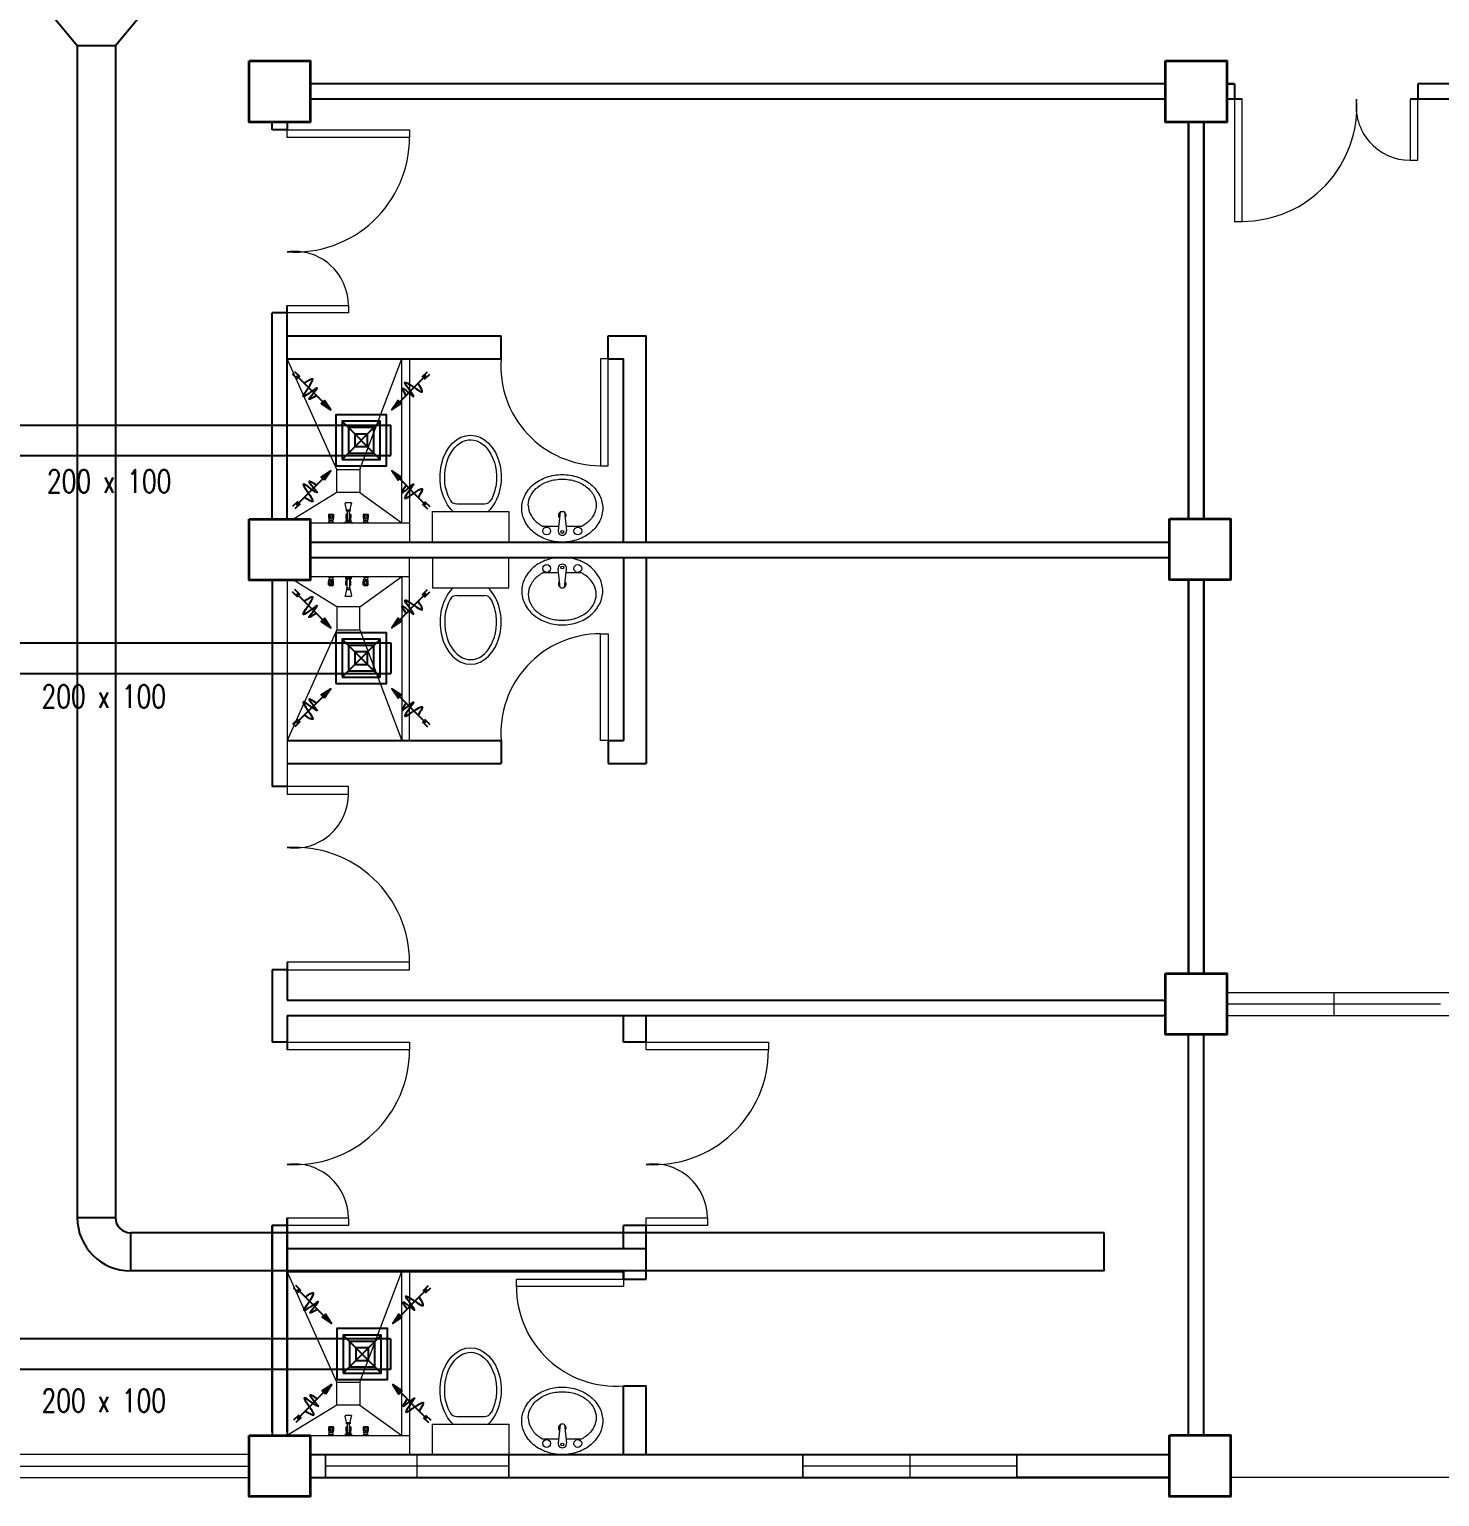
# Model space of a CAD drawing. Header units: millimetres. Extents: x 3 to 434, y 1 to 233.
# Drawn here: x 21.88 to 31.11, y 107.24 to 116.84 of the extents above; entities that cross this region are included whole.
import ezdxf

# ---------------------------------------------------------------- set-up
doc = ezdxf.new("R2010")
doc.units = ezdxf.units.MM
doc.header["$MEASUREMENT"] = 0
for name, color, linetype in [('ahu line', 150, 'Continuous'), ('AIR', 7, 'Continuous'), ('AIR-00', 8, 'Continuous'), ('AIR-03', 30, 'Continuous'), ('ducting label', 7, 'Continuous'), ('exhaust', 1, 'Continuous')]:
    doc.layers.add(name, color=color, linetype=linetype)
doc.styles.add('Arch-Dim', font='simplex.shx', dxfattribs={"width": 0.75})

# ---------------------------------------------------------------- blocks, each defined once
blk = doc.blocks.new('GRILL-C-IN')
at = {"layer": 'AIR-00', "ltscale": 3}
for p, q in [((-0.623, 0.601), (-0.674, 0.651)), ((-0.601, 0.623), (-0.651, 0.674)), ((-0.637, 0.637), (-0.3, 0.3)), ((0.637, 0.637), (0.3, 0.3)), ((0.601, 0.623), (0.651, 0.674)), ((0.623, 0.601), (0.674, 0.651)), ((-0.637, -0.637), (-0.3, -0.3)), ((0.637, -0.637), (0.3, -0.3)), ((-0.623, -0.601), (-0.674, -0.651)), ((-0.601, -0.623), (-0.651, -0.674)), ((0.601, -0.623), (0.651, -0.674)), ((0.623, -0.601), (0.674, -0.651))]:
    blk.add_line(p, q, dxfattribs=at)
at = {"layer": 'AIR-00', "color": 50}
for p, q in [((-0.188, 0.187), (0.187, -0.188)), ((0.187, 0.187), (-0.188, -0.188))]:
    blk.add_line(p, q, dxfattribs=at)
at = {"layer": 'AIR-00', "ltscale": 3}
for points in [[(-0.362, 0.393), (-0.393, 0.362), (-0.3, 0.3)], [(0.393, 0.362), (0.362, 0.393), (0.3, 0.3)], [(-0.362, -0.393), (-0.393, -0.362), (-0.3, -0.3)], [(0.393, -0.362), (0.362, -0.393), (0.3, -0.3)]]:
    blk.add_lwpolyline(points, close=True, dxfattribs=at)
at = {"layer": 'AIR-00', "color": 50}
for points in [[(-0.188, -0.188), (0.187, -0.188), (0.187, 0.187), (-0.188, 0.187)], [(-0.125, -0.125), (0.125, -0.125), (0.125, 0.125), (-0.125, 0.125)], [(-0.062, -0.062), (0.062, -0.062), (0.062, 0.062), (-0.062, 0.062)]]:
    blk.add_lwpolyline(points, close=True, dxfattribs=at)
at = {"layer": 'AIR-00', "ltscale": 3}
for points in [[(-0.441, 0.441), (-0.512, 0.404), (-0.432, 0.514), (-0.568, 0.43), (-0.477, 0.6), (-0.561, 0.561)], [(0.441, 0.441), (0.404, 0.512), (0.514, 0.432), (0.43, 0.568), (0.6, 0.477), (0.561, 0.561)], [(-0.441, -0.441), (-0.512, -0.404), (-0.432, -0.514), (-0.568, -0.43), (-0.477, -0.6), (-0.561, -0.561)], [(0.441, -0.441), (0.404, -0.512), (0.514, -0.432), (0.43, -0.568), (0.6, -0.477), (0.561, -0.561)]]:
    blk.add_spline(points, degree=3, dxfattribs=at)
for points in [[(-0.3, 0.3), (-0.362, 0.393), (-0.393, 0.362)], [(0.3, 0.3), (0.393, 0.362), (0.362, 0.393)], [(-0.3, -0.3), (-0.362, -0.393), (-0.393, -0.362)], [(0.3, -0.3), (0.393, -0.362), (0.362, -0.393)]]:
    blk.add_solid(points, dxfattribs=at)
at = {"layer": 'AIR-03', "color": 6}
blk.add_lwpolyline([(-0.25, -0.25), (0.25, -0.25), (0.25, 0.25), (-0.25, 0.25)], close=True, dxfattribs=at)

msp = doc.modelspace()

# ---------------------------------------------------------------- linework, layer by layer
at = {"color": 8, "lineweight": 25}
for p, q in [((29.3199, 116.4872), (23.7199, 116.4872)), ((29.7699, 116.4872), (29.7199, 116.4872)), ((29.7199, 116.4872), (29.7699, 116.4872)), ((29.7699, 116.4872), (29.7699, 116.3872)), ((34.0699, 116.4872), (30.9699, 116.4872)), ((30.9699, 116.4872), (30.9699, 116.3872)), ((29.3199, 116.3872), (23.7199, 116.3872)), ((29.8199, 116.3872), (29.7199, 116.3872)), ((32.4699, 116.3872), (30.9199, 116.3872)), ((23.4699, 116.1872), (23.4699, 116.2372)), ((23.5699, 116.1872), (23.4699, 116.1872)), ((23.5699, 116.2372), (23.5699, 116.1872)), ((29.4699, 113.6393), (29.4699, 116.2372)), ((29.4699, 116.2372), (29.4699, 113.6393)), ((29.5699, 113.6393), (29.5699, 116.2372)), ((29.5699, 116.2372), (29.5699, 113.6393)), ((23.5699, 113.6372), (23.5699, 115.0372)), ((23.4699, 113.6372), (23.4699, 114.9872)), ((23.5699, 114.9872), (23.4699, 114.9872)), ((23.4699, 113.6372), (23.4699, 114.9872)), ((23.7199, 113.4872), (29.3449, 113.4872)), ((23.7199, 113.3872), (29.3449, 113.3872)), ((23.4699, 113.2372), (23.4699, 111.8872)), ((29.4699, 110.6622), (29.4699, 113.2393)), ((29.4699, 113.2393), (29.4699, 110.6622)), ((29.5699, 110.6622), (29.5699, 113.2393)), ((29.5699, 113.2393), (29.5699, 110.6622)), ((23.5699, 111.8872), (23.4699, 111.8872)), ((23.4699, 110.6872), (23.4699, 110.4372)), ((23.5699, 110.6872), (23.4699, 110.6872)), ((23.5699, 110.7372), (23.5699, 110.4872)), ((23.5699, 110.4872), (29.3199, 110.4872)), ((23.4699, 110.4372), (23.4699, 110.2122)), ((23.5699, 110.3872), (23.5699, 110.1622)), ((23.5699, 110.3872), (29.3199, 110.3872)), ((23.5699, 110.2122), (23.4699, 110.2122)), ((29.4699, 107.6393), (29.4699, 110.2622)), ((29.5699, 107.6393), (29.5699, 110.2622)), ((23.5699, 109.0622), (23.5699, 107.6372)), ((23.5699, 107.6622), (23.5699, 109.0622)), ((23.4699, 109.0122), (23.4699, 107.6372)), ((23.4699, 107.6622), (23.4699, 109.0122)), ((23.5699, 109.0122), (23.4699, 109.0122)), ((23.4699, 107.6622), (23.4699, 109.0122)), ((23.7199, 107.5122), (29.3449, 107.5122)), ((23.7199, 107.3622), (29.3449, 107.3622)), ((29.3449, 107.3622), (28.3449, 107.3622))]:
    msp.add_line(p, q, dxfattribs=at)
at = {"color": 8, "lineweight": 25, "ltscale": 0.3}
for p, q in [((23.5699, 114.8372), (24.9699, 114.8372)), ((24.9699, 114.6872), (24.9699, 114.8372)), ((25.6699, 114.8372), (25.9199, 114.8372)), ((25.6699, 114.6872), (25.6699, 114.8372)), ((25.9199, 113.4872), (25.9199, 114.8372)), ((23.5699, 114.6872), (24.9699, 114.6872)), ((25.6699, 114.6872), (25.7699, 114.6872)), ((25.7699, 113.4872), (25.7699, 114.6872)), ((25.7699, 113.3872), (25.7699, 112.1872)), ((25.9199, 113.3872), (25.9199, 112.0372)), ((23.5699, 112.1872), (24.9699, 112.1872)), ((24.9699, 112.1872), (24.9699, 112.0372)), ((25.6699, 112.1872), (25.7699, 112.1872)), ((25.6699, 112.1872), (25.6699, 112.0372)), ((23.5699, 112.0372), (24.9699, 112.0372)), ((25.6699, 112.0372), (25.9199, 112.0372)), ((23.5699, 108.8622), (25.9199, 108.8622)), ((25.6699, 108.8622), (25.9199, 108.8622)), ((25.9199, 108.6622), (25.9199, 108.8622)), ((23.5699, 108.7122), (25.7699, 108.7122)), ((25.6699, 108.7122), (25.7699, 108.7122)), ((25.7699, 108.6622), (25.7699, 108.7122)), ((25.7699, 107.5122), (25.7699, 107.9622)), ((25.9199, 107.5122), (25.9199, 107.9622))]:
    msp.add_line(p, q, dxfattribs=at)
at = {"color": 8, "lineweight": 9, "ltscale": 0.3}
for p, q in [((23.8949, 113.9622), (23.5699, 114.6872)), ((24.0449, 113.9622), (24.3199, 114.6872)), ((23.8949, 113.8122), (23.6105, 113.6372)), ((24.0449, 113.8122), (24.3199, 113.6122)), ((23.8949, 113.0622), (23.6105, 113.2372)), ((24.0449, 113.0622), (24.3199, 113.2622)), ((23.8949, 112.9122), (23.5699, 112.1872)), ((24.0449, 112.9122), (24.3199, 112.1872)), ((23.8949, 107.9872), (23.5699, 108.7122)), ((24.0449, 107.9872), (24.3199, 108.7122)), ((23.8949, 107.8372), (23.5699, 107.6372)), ((24.0449, 107.8372), (24.3199, 107.6372))]:
    msp.add_line(p, q, dxfattribs=at)
at = {"color": 8, "lineweight": 9}
for p, q in [((23.4699, 113.6872), (23.4699, 113.6372)), ((23.5699, 113.7372), (23.5699, 113.6372)), ((23.8432, 113.6694), (23.8396, 113.6675)), ((23.8396, 113.6675), (23.8729, 113.6675)), ((23.8396, 113.6675), (23.8396, 113.6455)), ((23.8432, 113.6709), (23.8693, 113.6709)), ((23.8432, 113.6709), (23.8432, 113.6694)), ((23.8432, 113.6694), (23.8693, 113.6694)), ((23.8432, 113.6587), (23.8432, 113.6465)), ((23.8502, 113.6588), (23.8502, 113.6466)), ((23.8623, 113.6588), (23.8623, 113.6466)), ((23.8693, 113.6709), (23.8693, 113.6694)), ((23.8693, 113.6694), (23.8729, 113.6675)), ((23.8693, 113.6587), (23.8693, 113.6465)), ((23.8729, 113.6675), (23.8729, 113.6455)), ((23.9576, 113.6976), (23.949, 113.7395)), ((23.9892, 113.7441), (23.9505, 113.7441)), ((23.9568, 113.6694), (23.9532, 113.6675)), ((23.9532, 113.6675), (23.9623, 113.6675)), ((23.9532, 113.6675), (23.9532, 113.6455)), ((23.9568, 113.6709), (23.9623, 113.6709)), ((23.9568, 113.6709), (23.9568, 113.6694)), ((23.9568, 113.6694), (23.9623, 113.6694)), ((23.9568, 113.6587), (23.9568, 113.6466)), ((23.9576, 113.69), (23.9576, 113.6976)), ((23.9576, 113.6976), (23.9822, 113.6976)), ((23.9576, 113.6976), (23.9822, 113.6976)), ((23.9822, 113.69), (23.9576, 113.69)), ((23.9623, 113.69), (23.9623, 113.6276)), ((23.9775, 113.6276), (23.9775, 113.69)), ((23.9775, 113.6709), (23.9829, 113.6709)), ((23.9775, 113.6694), (23.9829, 113.6694)), ((23.9775, 113.6675), (23.9865, 113.6675)), ((23.9822, 113.6976), (23.9907, 113.7395)), ((23.9822, 113.6976), (23.9822, 113.69)), ((23.9829, 113.6709), (23.9829, 113.6694)), ((23.9829, 113.6694), (23.9865, 113.6675)), ((23.983, 113.6587), (23.983, 113.6466)), ((23.9865, 113.6675), (23.9865, 113.6456)), ((24.0704, 113.6694), (24.0669, 113.6675)), ((24.0669, 113.6675), (24.0669, 113.6456)), ((24.0669, 113.6675), (24.1002, 113.6675)), ((24.0704, 113.6709), (24.0704, 113.6694)), ((24.0704, 113.6709), (24.0966, 113.6709)), ((24.0704, 113.6694), (24.0966, 113.6694)), ((24.0704, 113.6587), (24.0704, 113.6466)), ((24.0775, 113.6588), (24.0775, 113.6467)), ((24.0896, 113.6588), (24.0896, 113.6467)), ((24.0966, 113.6709), (24.0966, 113.6694)), ((24.0966, 113.6694), (24.1002, 113.6675)), ((24.0966, 113.6587), (24.0966, 113.6466)), ((24.1002, 113.6675), (24.1002, 113.6456)), ((24.5199, 113.4872), (24.5199, 113.6872)), ((24.5199, 113.6872), (25.0199, 113.6872)), ((24.6793, 113.7372), (24.8603, 113.7372)), ((25.0199, 113.6872), (25.0199, 113.4872)), ((25.3554, 113.6851), (25.3421, 113.5633)), ((25.3844, 113.6851), (25.3977, 113.5633)), ((23.7199, 113.6122), (24.3699, 113.6122)), ((23.8392, 113.613), (23.8426, 113.6198)), ((23.8392, 113.613), (23.8733, 113.613)), ((23.8392, 113.613), (23.8392, 113.6122)), ((23.8392, 113.6122), (23.8733, 113.6122)), ((23.8396, 113.6455), (23.8418, 113.6415)), ((23.8422, 113.6397), (23.8422, 113.6338)), ((23.8422, 113.6338), (23.843, 113.6315)), ((23.8422, 113.6338), (23.8703, 113.6338)), ((23.8426, 113.6198), (23.8699, 113.6198)), ((23.843, 113.6455), (23.8504, 113.6455)), ((23.843, 113.6315), (23.8695, 113.6315)), ((23.8449, 113.6198), (23.8449, 113.6315)), ((23.8695, 113.6455), (23.8621, 113.6455)), ((23.8676, 113.6198), (23.8676, 113.6315)), ((23.8703, 113.6338), (23.8695, 113.6315)), ((23.8733, 113.613), (23.8699, 113.6198)), ((23.8703, 113.6397), (23.8703, 113.6338)), ((23.8729, 113.6455), (23.8707, 113.6415)), ((23.8733, 113.613), (23.8733, 113.6122)), ((23.9525, 113.618), (23.9409, 113.6122)), ((23.9409, 113.6122), (23.9988, 113.6122)), ((23.9873, 113.6276), (23.9525, 113.6276)), ((23.9525, 113.6276), (23.9525, 113.618)), ((23.9873, 113.618), (23.9525, 113.618)), ((23.9525, 113.618), (23.9873, 113.618)), ((23.9532, 113.6455), (23.9554, 113.6415)), ((23.9559, 113.6397), (23.9559, 113.6338)), ((23.9559, 113.6338), (23.9623, 113.6338)), ((23.9559, 113.6338), (23.9566, 113.6315)), ((23.9566, 113.6315), (23.9623, 113.6315)), ((23.9567, 113.6455), (23.9623, 113.6455)), ((23.9585, 113.6276), (23.9585, 113.6315)), ((23.9623, 113.6276), (23.9775, 113.6276)), ((23.9831, 113.6456), (23.9775, 113.6456)), ((23.9775, 113.6338), (23.9839, 113.6338)), ((23.9775, 113.6315), (23.9831, 113.6315)), ((23.9812, 113.6276), (23.9812, 113.6315)), ((23.9839, 113.6338), (23.9831, 113.6315)), ((23.9839, 113.6397), (23.9839, 113.6338)), ((23.9865, 113.6456), (23.9844, 113.6415)), ((23.9873, 113.618), (23.9873, 113.6276)), ((23.9988, 113.6122), (23.9873, 113.618)), ((24.0665, 113.613), (24.0699, 113.6198)), ((24.0665, 113.613), (24.0665, 113.6122)), ((24.0665, 113.613), (24.1006, 113.613)), ((24.0665, 113.6122), (24.1006, 113.6122)), ((24.0669, 113.6456), (24.0691, 113.6415)), ((24.0695, 113.6397), (24.0695, 113.6338)), ((24.0695, 113.6338), (24.0975, 113.6338)), ((24.0695, 113.6338), (24.0703, 113.6315)), ((24.0699, 113.6198), (24.0972, 113.6198)), ((24.0703, 113.6456), (24.0776, 113.6456)), ((24.0703, 113.6315), (24.0968, 113.6315)), ((24.0722, 113.6198), (24.0722, 113.6315)), ((24.0967, 113.6456), (24.0894, 113.6456)), ((24.0949, 113.6198), (24.0949, 113.6315)), ((24.0975, 113.6338), (24.0968, 113.6315)), ((24.1006, 113.613), (24.0972, 113.6198)), ((24.0975, 113.6397), (24.0975, 113.6338)), ((24.1002, 113.6456), (24.098, 113.6415)), ((24.1006, 113.613), (24.1006, 113.6122)), ((25.3455, 113.5892), (25.2433, 113.5892)), ((25.0199, 113.4872), (24.5199, 113.4872)), ((24.5199, 113.3872), (24.5199, 113.1872)), ((25.0199, 113.3872), (24.5199, 113.3872)), ((25.0199, 113.1872), (25.0199, 113.3872)), ((25.3455, 113.2852), (25.2433, 113.2852)), ((25.3554, 113.1893), (25.3421, 113.3112)), ((25.3844, 113.1893), (25.3977, 113.3112)), ((23.7199, 113.2622), (24.3699, 113.2622)), ((23.8392, 113.2622), (23.8733, 113.2622)), ((23.8392, 113.2615), (23.8392, 113.2622)), ((23.8392, 113.2615), (23.8733, 113.2615)), ((23.8392, 113.2615), (23.8426, 113.2547)), ((23.8396, 113.2289), (23.8418, 113.233)), ((23.8396, 113.2069), (23.8396, 113.2289)), ((23.8396, 113.2069), (23.8729, 113.2069)), ((23.8432, 113.205), (23.8396, 113.2069)), ((23.8422, 113.2406), (23.843, 113.2429)), ((23.8422, 113.2406), (23.8703, 113.2406)), ((23.8422, 113.2348), (23.8422, 113.2406)), ((23.8426, 113.2547), (23.8699, 113.2547)), ((23.843, 113.2429), (23.8695, 113.2429)), ((23.843, 113.2289), (23.8504, 113.2289)), ((23.8432, 113.2158), (23.8432, 113.2279)), ((23.8432, 113.205), (23.8693, 113.205)), ((23.8432, 113.2035), (23.8432, 113.205)), ((23.8432, 113.2035), (23.8693, 113.2035)), ((23.8449, 113.2547), (23.8449, 113.2429)), ((23.8502, 113.2156), (23.8502, 113.2278)), ((23.8695, 113.2289), (23.8621, 113.2289)), ((23.8623, 113.2156), (23.8623, 113.2278)), ((23.8676, 113.2547), (23.8676, 113.2429)), ((23.8693, 113.2157), (23.8693, 113.2279)), ((23.8693, 113.205), (23.8729, 113.2069)), ((23.8693, 113.2035), (23.8693, 113.205)), ((23.8703, 113.2406), (23.8695, 113.2429)), ((23.8733, 113.2615), (23.8699, 113.2547)), ((23.8703, 113.2348), (23.8703, 113.2406)), ((23.8729, 113.2289), (23.8707, 113.233)), ((23.8729, 113.2069), (23.8729, 113.2289)), ((23.8733, 113.2615), (23.8733, 113.2622)), ((23.9525, 113.2564), (23.9409, 113.2622)), ((23.9409, 113.2622), (23.9988, 113.2622)), ((23.9576, 113.1768), (23.949, 113.1349)), ((23.9873, 113.2564), (23.9525, 113.2564)), ((23.9525, 113.2468), (23.9525, 113.2564)), ((23.9525, 113.2564), (23.9873, 113.2564)), ((23.9873, 113.2468), (23.9525, 113.2468)), ((23.9532, 113.2289), (23.9554, 113.233)), ((23.9532, 113.2069), (23.9532, 113.2289)), ((23.9532, 113.2069), (23.9623, 113.2069)), ((23.9568, 113.205), (23.9532, 113.2069)), ((23.9559, 113.2406), (23.9566, 113.2429)), ((23.9559, 113.2406), (23.9623, 113.2406)), ((23.9559, 113.2348), (23.9559, 113.2406)), ((23.9566, 113.2429), (23.9623, 113.2429)), ((23.9567, 113.2289), (23.9623, 113.2289)), ((23.9568, 113.2157), (23.9568, 113.2279)), ((23.9568, 113.205), (23.9623, 113.205)), ((23.9568, 113.2035), (23.9568, 113.205)), ((23.9568, 113.2035), (23.9623, 113.2035)), ((23.9576, 113.1844), (23.9576, 113.1768)), ((23.9822, 113.1844), (23.9576, 113.1844)), ((23.9576, 113.1768), (23.9822, 113.1768)), ((23.9576, 113.1768), (23.9822, 113.1768)), ((23.9585, 113.2468), (23.9585, 113.2429)), ((23.9623, 113.1844), (23.9623, 113.2468)), ((23.9623, 113.2468), (23.9775, 113.2468)), ((23.9775, 113.2468), (23.9775, 113.1844)), ((23.9775, 113.2429), (23.9831, 113.2429)), ((23.9775, 113.2406), (23.9839, 113.2406)), ((23.9831, 113.2289), (23.9775, 113.2289)), ((23.9775, 113.2069), (23.9865, 113.2069)), ((23.9775, 113.205), (23.9829, 113.205)), ((23.9775, 113.2035), (23.9829, 113.2035)), ((23.9812, 113.2468), (23.9812, 113.2429)), ((23.9822, 113.1768), (23.9822, 113.1844)), ((23.9822, 113.1768), (23.9907, 113.1349)), ((23.9829, 113.205), (23.9865, 113.2069)), ((23.9829, 113.2035), (23.9829, 113.205)), ((23.983, 113.2157), (23.983, 113.2279)), ((23.9839, 113.2406), (23.9831, 113.2429)), ((23.9839, 113.2348), (23.9839, 113.2406)), ((23.9865, 113.2289), (23.9844, 113.233)), ((23.9865, 113.2069), (23.9865, 113.2289)), ((23.9988, 113.2622), (23.9873, 113.2564)), ((23.9873, 113.2564), (23.9873, 113.2468)), ((24.0665, 113.2614), (24.0665, 113.2622)), ((24.0665, 113.2622), (24.1006, 113.2622)), ((24.0665, 113.2614), (24.0699, 113.2546)), ((24.0665, 113.2614), (24.1006, 113.2614)), ((24.0669, 113.2289), (24.0691, 113.233)), ((24.0669, 113.2069), (24.0669, 113.2289)), ((24.0704, 113.205), (24.0669, 113.2069)), ((24.0669, 113.2069), (24.1002, 113.2069)), ((24.0695, 113.2406), (24.0703, 113.2429)), ((24.0695, 113.2348), (24.0695, 113.2406)), ((24.0695, 113.2406), (24.0975, 113.2406)), ((24.0699, 113.2546), (24.0972, 113.2546)), ((24.0703, 113.2429), (24.0968, 113.2429)), ((24.0703, 113.2289), (24.0776, 113.2289)), ((24.0704, 113.2157), (24.0704, 113.2279)), ((24.0704, 113.2035), (24.0704, 113.205)), ((24.0704, 113.205), (24.0966, 113.205)), ((24.0704, 113.2035), (24.0966, 113.2035)), ((24.0722, 113.2546), (24.0722, 113.2429)), ((24.0775, 113.2156), (24.0775, 113.2278)), ((24.0967, 113.2289), (24.0894, 113.2289)), ((24.0896, 113.2156), (24.0896, 113.2278)), ((24.0949, 113.2546), (24.0949, 113.2429)), ((24.0966, 113.2157), (24.0966, 113.2279)), ((24.0966, 113.205), (24.1002, 113.2069)), ((24.0966, 113.2035), (24.0966, 113.205)), ((24.0975, 113.2406), (24.0968, 113.2429)), ((24.1006, 113.2614), (24.0972, 113.2546)), ((24.0975, 113.2347), (24.0975, 113.2406)), ((24.1002, 113.2289), (24.098, 113.233)), ((24.1002, 113.2069), (24.1002, 113.2289)), ((24.1006, 113.2614), (24.1006, 113.2622)), ((24.5199, 113.1872), (25.0199, 113.1872)), ((23.9892, 113.1304), (23.9505, 113.1304)), ((24.6793, 113.1372), (24.8603, 113.1372)), ((29.7199, 110.5372), (32.4699, 110.5372)), ((29.7199, 110.5372), (29.7199, 110.3872)), ((30.4199, 110.5372), (30.4199, 110.3872)), ((31.1199, 110.4622), (29.7199, 110.4622)), ((29.7199, 110.3872), (32.5699, 110.3872)), ((23.4699, 110.2122), (23.4699, 110.2622)), ((23.8432, 107.6959), (23.8693, 107.6959)), ((23.8432, 107.6959), (23.8432, 107.6944)), ((23.8693, 107.6959), (23.8693, 107.6944)), ((23.9576, 107.7226), (23.949, 107.7645)), ((23.9892, 107.7691), (23.9505, 107.7691)), ((23.9568, 107.6959), (23.9623, 107.6959)), ((23.9568, 107.6959), (23.9568, 107.6944)), ((23.9576, 107.715), (23.9576, 107.7226)), ((23.9576, 107.7226), (23.9822, 107.7226)), ((23.9576, 107.7226), (23.9822, 107.7226)), ((23.9822, 107.715), (23.9576, 107.715)), ((23.9623, 107.715), (23.9623, 107.6526)), ((23.9775, 107.6526), (23.9775, 107.715)), ((23.9775, 107.6959), (23.9829, 107.6959)), ((23.9822, 107.7226), (23.9907, 107.7645)), ((23.9822, 107.7226), (23.9822, 107.715)), ((23.9829, 107.6959), (23.9829, 107.6944)), ((24.0704, 107.6959), (24.0704, 107.6944)), ((24.0704, 107.6959), (24.0966, 107.6959)), ((24.0966, 107.6959), (24.0966, 107.6944)), ((24.5199, 107.5122), (24.5199, 107.7122)), ((24.5199, 107.7122), (25.0199, 107.7122)), ((24.6793, 107.7622), (24.8603, 107.7622)), ((25.0199, 107.7122), (25.0199, 107.5122)), ((25.3554, 107.7101), (25.3421, 107.5883)), ((25.3844, 107.7101), (25.3977, 107.5883)), ((23.7199, 107.6372), (24.3699, 107.6372)), ((23.8392, 107.638), (23.8426, 107.6448)), ((23.8392, 107.638), (23.8733, 107.638)), ((23.8392, 107.638), (23.8392, 107.6372)), ((23.8392, 107.6372), (23.8733, 107.6372)), ((23.8432, 107.6944), (23.8396, 107.6925)), ((23.8396, 107.6925), (23.8729, 107.6925)), ((23.8396, 107.6925), (23.8396, 107.6705)), ((23.8396, 107.6705), (23.8418, 107.6665)), ((23.8422, 107.6647), (23.8422, 107.6588)), ((23.8422, 107.6588), (23.843, 107.6565)), ((23.8422, 107.6588), (23.8703, 107.6588)), ((23.8426, 107.6448), (23.8699, 107.6448)), ((23.843, 107.6705), (23.8504, 107.6705)), ((23.843, 107.6565), (23.8695, 107.6565)), ((23.8432, 107.6944), (23.8693, 107.6944)), ((23.8432, 107.6837), (23.8432, 107.6715)), ((23.8449, 107.6448), (23.8449, 107.6565)), ((23.8502, 107.6838), (23.8502, 107.6716)), ((23.8695, 107.6705), (23.8621, 107.6705)), ((23.8623, 107.6838), (23.8623, 107.6716)), ((23.8676, 107.6448), (23.8676, 107.6565)), ((23.8693, 107.6944), (23.8729, 107.6925)), ((23.8693, 107.6837), (23.8693, 107.6715)), ((23.8703, 107.6588), (23.8695, 107.6565)), ((23.8733, 107.638), (23.8699, 107.6448)), ((23.8703, 107.6647), (23.8703, 107.6588)), ((23.8729, 107.6705), (23.8707, 107.6665)), ((23.8729, 107.6925), (23.8729, 107.6705)), ((23.8733, 107.638), (23.8733, 107.6372)), ((23.9525, 107.643), (23.9409, 107.6372)), ((23.9409, 107.6372), (23.9988, 107.6372)), ((23.9873, 107.6526), (23.9525, 107.6526)), ((23.9525, 107.6526), (23.9525, 107.643)), ((23.9873, 107.643), (23.9525, 107.643)), ((23.9525, 107.643), (23.9873, 107.643)), ((23.9568, 107.6944), (23.9532, 107.6925)), ((23.9532, 107.6925), (23.9623, 107.6925)), ((23.9532, 107.6925), (23.9532, 107.6705)), ((23.9532, 107.6705), (23.9554, 107.6665)), ((23.9559, 107.6647), (23.9559, 107.6588)), ((23.9559, 107.6588), (23.9623, 107.6588)), ((23.9559, 107.6588), (23.9566, 107.6565)), ((23.9566, 107.6565), (23.9623, 107.6565)), ((23.9567, 107.6705), (23.9623, 107.6705)), ((23.9568, 107.6944), (23.9623, 107.6944)), ((23.9568, 107.6837), (23.9568, 107.6716)), ((23.9585, 107.6526), (23.9585, 107.6565)), ((23.9623, 107.6526), (23.9775, 107.6526)), ((23.9775, 107.6944), (23.9829, 107.6944)), ((23.9775, 107.6925), (23.9865, 107.6925)), ((23.9831, 107.6706), (23.9775, 107.6706)), ((23.9775, 107.6588), (23.9839, 107.6588)), ((23.9775, 107.6565), (23.9831, 107.6565)), ((23.9812, 107.6526), (23.9812, 107.6565)), ((23.9829, 107.6944), (23.9865, 107.6925)), ((23.983, 107.6837), (23.983, 107.6716)), ((23.9839, 107.6588), (23.9831, 107.6565)), ((23.9839, 107.6647), (23.9839, 107.6588)), ((23.9865, 107.6706), (23.9844, 107.6665)), ((23.9865, 107.6925), (23.9865, 107.6706)), ((23.9873, 107.643), (23.9873, 107.6526)), ((23.9988, 107.6372), (23.9873, 107.643)), ((24.0665, 107.638), (24.0699, 107.6448)), ((24.0665, 107.638), (24.0665, 107.6372)), ((24.0665, 107.638), (24.1006, 107.638)), ((24.0665, 107.6372), (24.1006, 107.6372)), ((24.0704, 107.6944), (24.0669, 107.6925)), ((24.0669, 107.6925), (24.0669, 107.6706)), ((24.0669, 107.6925), (24.1002, 107.6925)), ((24.0669, 107.6706), (24.0691, 107.6665)), ((24.0695, 107.6647), (24.0695, 107.6588)), ((24.0695, 107.6588), (24.0975, 107.6588)), ((24.0695, 107.6588), (24.0703, 107.6565)), ((24.0699, 107.6448), (24.0972, 107.6448)), ((24.0703, 107.6706), (24.0776, 107.6706)), ((24.0703, 107.6565), (24.0968, 107.6565)), ((24.0704, 107.6944), (24.0966, 107.6944)), ((24.0704, 107.6837), (24.0704, 107.6716)), ((24.0722, 107.6448), (24.0722, 107.6565)), ((24.0775, 107.6838), (24.0775, 107.6717)), ((24.0967, 107.6706), (24.0894, 107.6706)), ((24.0896, 107.6838), (24.0896, 107.6717)), ((24.0949, 107.6448), (24.0949, 107.6565)), ((24.0966, 107.6944), (24.1002, 107.6925)), ((24.0966, 107.6837), (24.0966, 107.6716)), ((24.0975, 107.6588), (24.0968, 107.6565)), ((24.1006, 107.638), (24.0972, 107.6448)), ((24.0975, 107.6647), (24.0975, 107.6588)), ((24.1002, 107.6706), (24.098, 107.6665)), ((24.1002, 107.6925), (24.1002, 107.6706)), ((24.1006, 107.638), (24.1006, 107.6372)), ((25.3455, 107.6142), (25.2433, 107.6142)), ((23.3199, 107.5122), (20.6199, 107.5122)), ((23.7199, 107.5122), (23.8199, 107.5122)), ((23.8199, 107.5122), (23.8199, 107.3622)), ((24.4199, 107.3622), (24.4199, 107.5122)), ((25.0199, 107.5122), (24.5199, 107.5122)), ((25.0199, 107.3622), (25.0199, 107.5122)), ((26.9449, 107.5122), (26.9449, 107.3622)), ((27.6449, 107.5122), (27.6449, 107.3622)), ((28.3449, 107.3622), (28.3449, 107.5122)), ((20.6199, 107.4372), (23.3199, 107.4372)), ((25.0199, 107.4372), (23.8199, 107.4372)), ((28.3449, 107.4372), (26.9449, 107.4372)), ((20.6199, 107.3622), (23.3199, 107.3622)), ((23.8199, 107.3622), (24.4199, 107.3622)), ((24.4199, 107.3622), (25.0199, 107.3622)), ((45.0699, 107.3622), (29.7449, 107.3622))]:
    msp.add_line(p, q, dxfattribs=at)
at = {"color": 8, "lineweight": 13}
for p, q in [((23.5699, 113.2372), (23.5699, 111.8372)), ((23.5699, 110.2622), (23.5699, 110.2122))]:
    msp.add_line(p, q, dxfattribs=at)
at = {"color": 8, "linetype": 'Continuous', "lineweight": 25}
for p, q in [((25.7699, 110.2122), (25.7699, 110.3872)), ((25.9199, 110.2122), (25.9199, 110.3872)), ((25.9199, 110.2122), (25.7699, 110.2122)), ((25.7699, 108.8622), (25.7699, 109.0122)), ((25.9199, 109.0122), (25.7699, 109.0122)), ((25.9199, 108.8622), (25.9199, 109.0122)), ((25.7699, 108.7122), (25.7699, 108.6622)), ((25.7699, 108.6622), (25.9199, 108.6622)), ((25.7699, 107.9622), (25.9199, 107.9622))]:
    msp.add_line(p, q, dxfattribs=at)
at = {"color": 8, "lineweight": 35}
for points in [[(23.3199, 116.6372), (23.7199, 116.6372), (23.7199, 116.2372), (23.3199, 116.2372)], [(29.3199, 116.6372), (29.7199, 116.6372), (29.7199, 116.2372), (29.3199, 116.2372)], [(23.3199, 113.6372), (23.7199, 113.6372), (23.7199, 113.2372), (23.3199, 113.2372)], [(29.3449, 113.6393), (29.7449, 113.6393), (29.7449, 113.2393), (29.3449, 113.2393)], [(29.3199, 110.6622), (29.7199, 110.6622), (29.7199, 110.2622), (29.3199, 110.2622)], [(23.3199, 107.6372), (23.7199, 107.6372), (23.7199, 107.2372), (23.3199, 107.2372)], [(29.3449, 107.6393), (29.7449, 107.6393), (29.7449, 107.2393), (29.3449, 107.2393)]]:
    msp.add_lwpolyline(points, close=True, dxfattribs=at)
at = {"color": 8, "lineweight": 13, "ltscale": 0.03}
for points in [[(29.8199, 116.3872), (29.7699, 116.3872), (29.7699, 115.5872), (29.8199, 115.5872)], [(30.9699, 116.3872), (30.9199, 116.3872), (30.9199, 115.9872), (30.9699, 115.9872)], [(23.5699, 116.1372), (23.5699, 116.1872), (24.3699, 116.1872), (24.3699, 116.1372)], [(23.5699, 114.9872), (23.5699, 115.0372), (23.9699, 115.0372), (23.9699, 114.9872)], [(25.6699, 114.6872), (25.6199, 114.6872), (25.6199, 113.9872), (25.6699, 113.9872)], [(25.6699, 112.1872), (25.6199, 112.1872), (25.6199, 112.8872), (25.6699, 112.8872)], [(23.5699, 111.8872), (23.5699, 111.8372), (23.9699, 111.8372), (23.9699, 111.8872)], [(23.5699, 110.7372), (23.5699, 110.6872), (24.3699, 110.6872), (24.3699, 110.7372)], [(23.5699, 110.1622), (23.5699, 110.2122), (24.3699, 110.2122), (24.3699, 110.1622)], [(25.9199, 110.1622), (25.9199, 110.2122), (26.7199, 110.2122), (26.7199, 110.1622)], [(23.5699, 109.0122), (23.5699, 109.0622), (23.9699, 109.0622), (23.9699, 109.0122)], [(25.9199, 109.0122), (25.9199, 109.0622), (26.3199, 109.0622), (26.3199, 109.0122)], [(25.7699, 108.6622), (25.7699, 108.6122), (25.0699, 108.6122), (25.0699, 108.6622)]]:
    msp.add_lwpolyline(points, close=True, dxfattribs=at)
at = {"color": 8, "lineweight": 9, "ltscale": 0.3}
for points in [[(24.3199, 113.6122), (24.3199, 114.6872), (24.3699, 114.6872), (24.3699, 113.4872), (24.3699, 113.4872)], [(24.3199, 113.2622), (24.3199, 112.1872), (24.3699, 112.1872), (24.3699, 113.3872), (24.3699, 113.3872)], [(24.3199, 107.6372), (24.3199, 108.7122), (24.3699, 108.7122), (24.3699, 107.5122), (24.3699, 107.5122)]]:
    msp.add_lwpolyline(points, dxfattribs=at)
at = {"color": 8, "lineweight": 9, "ltscale": 0.03}
for points in [[(24.0449, 113.8122), (23.8949, 113.8122), (23.8949, 113.9622), (24.0449, 113.9622)], [(24.0449, 113.0622), (23.8949, 113.0622), (23.8949, 112.9122), (24.0449, 112.9122)], [(24.0449, 107.8372), (23.8949, 107.8372), (23.8949, 107.9872), (24.0449, 107.9872)]]:
    msp.add_lwpolyline(points, close=True, dxfattribs=at)
at = {"color": 8, "lineweight": 9}
for points in [[(25.1049, 113.7082, -0.11576), (25.1242, 113.7907, -0.104047), (25.1825, 113.8645, -0.090875), (25.2664, 113.9118, -0.083344), (25.3699, 113.9292, -0.083344), (25.4734, 113.9118, -0.090875), (25.5573, 113.8645, -0.104047), (25.6155, 113.7907, -0.11576), (25.6349, 113.7082, -0.11576), (25.6155, 113.6257, -0.104047), (25.5573, 113.5519, -0.090875), (25.4734, 113.5046, -0.083344), (25.3699, 113.4872, -0.083344), (25.2664, 113.5046, -0.090875), (25.1825, 113.5519, -0.104047), (25.1242, 113.6257, -0.11576)], [(25.1049, 113.1662, 0.11576), (25.1242, 113.0837, 0.104047), (25.1825, 113.0099, 0.090875), (25.2664, 112.9626, 0.083344), (25.3699, 112.9452, 0.083344), (25.4734, 112.9626, 0.090875), (25.5573, 113.0099, 0.104047), (25.6155, 113.0837, 0.11576), (25.6349, 113.1662, 0.11576), (25.6155, 113.2487, 0.104047), (25.5573, 113.3225, 0.090875), (25.4734, 113.3698, 0.083344), (25.3699, 113.3872, 0.083344), (25.2664, 113.3698, 0.090875), (25.1825, 113.3225, 0.104047), (25.1242, 113.2487, 0.11576)], [(25.1049, 107.7332, -0.11576), (25.1242, 107.8157, -0.104047), (25.1825, 107.8895, -0.090875), (25.2664, 107.9368, -0.083344), (25.3699, 107.9542, -0.083344), (25.4734, 107.9368, -0.090875), (25.5573, 107.8895, -0.104047), (25.6155, 107.8157, -0.11576), (25.6349, 107.7332, -0.11576), (25.6155, 107.6507, -0.104047), (25.5573, 107.5769, -0.090875), (25.4734, 107.5296, -0.083344), (25.3699, 107.5122, -0.083344), (25.2664, 107.5296, -0.090875), (25.1825, 107.5769, -0.104047), (25.1242, 107.6507, -0.11576)]]:
    msp.add_lwpolyline(points, format="xyb", close=True, dxfattribs=at)
for points in [[(25.1474, 113.7292, -0.124838), (25.1633, 113.7918, -0.105788), (25.2126, 113.8494, -0.086697), (25.2823, 113.8857, -0.076776), (25.3699, 113.8992, -0.076776), (25.4575, 113.8857, -0.086697), (25.5272, 113.8494, -0.105788), (25.5765, 113.7918, -0.124838), (25.5924, 113.7292, -0.124838), (25.5765, 113.6666, -0.105788), (25.5272, 113.609, -0.040067), (25.4965, 113.5892), (25.3943, 113.5892, -0.040067)], [(25.1474, 113.1452, 0.124838), (25.1633, 113.0826, 0.105788), (25.2126, 113.025, 0.086697), (25.2823, 112.9887, 0.076776), (25.3699, 112.9752, 0.076776), (25.4575, 112.9887, 0.086697), (25.5272, 113.025, 0.105788), (25.5765, 113.0826, 0.124838), (25.5924, 113.1452, 0.124838), (25.5765, 113.2078, 0.105788), (25.5272, 113.2654, 0.040067), (25.4965, 113.2852), (25.3943, 113.2852, 0.040067)], [(25.1474, 107.7542, -0.124838), (25.1633, 107.8168, -0.105788), (25.2126, 107.8744, -0.086697), (25.2823, 107.9107, -0.076776), (25.3699, 107.9242, -0.076776), (25.4575, 107.9107, -0.086697), (25.5272, 107.8744, -0.105788), (25.5765, 107.8168, -0.124838), (25.5924, 107.7542, -0.124838), (25.5765, 107.6916, -0.105788), (25.5272, 107.634, -0.040067), (25.4965, 107.6142), (25.3943, 107.6142, -0.040067)]]:
    msp.add_lwpolyline(points, format="xyb", dxfattribs=at)
for points in [[(23.8199, 107.5122), (25.0199, 107.5122), (25.0199, 107.3622), (23.8199, 107.3622)], [(26.9449, 107.5122), (28.3449, 107.5122), (28.3449, 107.3622), (26.9449, 107.3622)]]:
    msp.add_lwpolyline(points, close=True, dxfattribs=at)
for centre, radius in [((25.2683, 113.5602), 0.0255), ((25.3699, 113.5537), 0.0095), ((25.4715, 113.5602), 0.0255), ((25.2683, 113.3142), 0.0255), ((25.3699, 113.3207), 0.0095), ((25.4715, 113.3142), 0.0255), ((25.2683, 107.5852), 0.0255), ((25.4715, 107.5852), 0.0255), ((25.3699, 107.5787), 0.0095)]:
    msp.add_circle(centre, radius, dxfattribs=at)
at = {"color": 8, "lineweight": 13, "ltscale": 0.03}
for centre, radius, start, end in [((29.8199, 116.3388), 0.7516, 270, 3.69522), ((30.9199, 116.3403), 0.3531, 172.37185, 270), ((23.6183, 116.1372), 0.7516, 266.30478, 0), ((23.6168, 115.0372), 0.3531, 0, 97.62815), ((25.6199, 114.639), 0.6518, 175.75781, 270), ((25.6199, 112.2354), 0.6518, 90, 184.24219), ((23.6168, 111.8372), 0.3531, 262.37185, 0), ((23.6183, 110.7372), 0.7516, 0, 93.69522), ((23.6183, 110.1622), 0.7516, 266.30478, 0), ((25.9683, 110.1622), 0.7516, 266.30478, 0), ((23.6168, 109.0622), 0.3531, 0, 97.62815), ((25.9668, 109.0622), 0.3531, 0, 97.62815), ((25.7217, 108.6122), 0.6518, 180, 274.24219)]:
    msp.add_arc(centre, radius, start, end, dxfattribs=at)
at = {"color": 8, "lineweight": 9}
for centre, radius, start, end in [((24.6793, 113.7872), 0.05, 208.15006, 270), ((24.8603, 113.7872), 0.05, 270, 331.99164), ((25.2787, 113.7292), 0.1313, 180, 208.46356), ((25.3226, 113.753), 0.1812, 208.46356, 232.61855), ((25.3699, 113.6622), 0.025, 126.30681, 221.20218), ((25.3699, 113.5914), 0.0948, 81.20259, 98.79741), ((25.3699, 113.6622), 0.025, 71.37929, 108.62071), ((25.3699, 113.6622), 0.025, 318.79782, 53.69319), ((25.3512, 113.7905), 0.2284, 232.61855, 241.79625), ((25.3699, 113.5602), 0.028, 173.75449, 6.24551), ((25.3512, 113.084), 0.2284, 118.20375, 127.38145), ((25.3699, 113.3142), 0.028, 353.75449, 186.24551), ((25.2787, 113.1452), 0.1313, 151.53644, 180), ((25.3226, 113.1214), 0.1812, 127.38145, 151.53644), ((25.3699, 113.2122), 0.025, 138.79782, 233.69319), ((25.3699, 113.283), 0.0948, 261.20259, 278.79741), ((25.3699, 113.2122), 0.025, 251.37929, 288.62071), ((25.3699, 113.2122), 0.025, 306.30681, 41.20218), ((24.6793, 113.0872), 0.05, 90, 151.84994), ((24.8603, 113.0872), 0.05, 28.00836, 90), ((24.6793, 107.8122), 0.05, 208.15006, 270), ((24.8603, 107.8122), 0.05, 270, 331.99164), ((25.2787, 107.7542), 0.1313, 180, 208.46356), ((25.3699, 107.6872), 0.025, 126.30681, 221.20218), ((25.3699, 107.6164), 0.0948, 81.20259, 98.79741), ((25.3699, 107.6872), 0.025, 71.37929, 108.62071), ((25.3699, 107.6872), 0.025, 318.79782, 53.69319), ((25.3226, 107.778), 0.1812, 208.46356, 232.61855), ((25.3512, 107.8155), 0.2284, 232.61855, 241.79625), ((25.3699, 107.5852), 0.028, 173.75449, 6.24551)]:
    msp.add_arc(centre, radius, start, end, dxfattribs=at)
at = {"color": 8, "lineweight": 9, "extrusion": (0, 0, -1)}
for centre in [(24.7699, 113.9122), (24.7699, 107.9372)]:
    msp.add_ellipse(centre, major_axis=(0, -0.275), ratio=0.727273, start_param=0.612555, end_param=5.670631, dxfattribs=at)
at = {"color": 8, "lineweight": 9, "extrusion": (4.99074e-41, 2.88216e-41, -1)}
for centre, major_axis, start_param, end_param in [((23.8305, 113.6579), (0.00896, 0.00896), 0.011497, 0.722582), ((23.8606, 113.658), (0.00738, 0.00738), 4.000472, 4.78527), ((23.8562, 113.6631), (0.00268, 0.00268), -1.497915, -0.073106), ((23.8519, 113.658), (-0.00738, 0.00738), 1.497691, 2.282489), ((23.882, 113.6579), (-0.00896, 0.00896), 5.560378, 6.271464), ((23.9441, 113.6579), (0.00896, 0.00896), 0.011497, 0.722582), ((23.9956, 113.6579), (0.00896, 0.00896), 3.989582, 4.700667), ((23.9872, 113.7409), (-0.00268, 0.00268), 1.354119, 2.724181), ((24.0578, 113.6579), (0.00896, 0.00896), 0.011497, 0.722582), ((24.0879, 113.658), (0.00738, 0.00738), 4.000472, 4.78527), ((24.0835, 113.6631), (0.00268, 0.00268), -1.497915, -0.073106), ((24.0792, 113.658), (-0.00738, 0.00738), 1.497691, 2.282489), ((24.1093, 113.6579), (-0.00896, 0.00896), 5.560378, 6.271464), ((23.828, 113.6526), (-0.0118, 0.0118), 2.876824, 3.009049), ((23.8384, 113.6397), (-0.00268, 0.00268), 1.862141, 2.356082), ((23.8394, 113.6465), (-0.00268, 0.00268), 2.356082, 2.983721), ((23.854, 113.6466), (0.00268, 0.00268), 3.299239, 3.926878), ((23.8611, 113.6518), (-0.00887, 0.00887), 4.509022, 4.870036), ((23.8562, 113.6445), (0.00268, 0.00268), 1.773938, 2.938226), ((23.8514, 113.6518), (-0.00887, 0.00887), 2.983721, 3.344735), ((23.8585, 113.6466), (0.00268, 0.00268), 0.785286, 1.412925), ((23.8731, 113.6465), (-0.00268, 0.00268), 4.870036, 5.497675), ((23.8845, 113.6526), (0.0118, 0.0118), 3.273911, 3.406137), ((23.8741, 113.6397), (-0.00268, 0.00268), 5.497675, 5.991616), ((23.9416, 113.6526), (-0.0118, 0.0118), 2.876824, 3.009049), ((23.9521, 113.6397), (0.00268, 0.00268), 0.291344, 0.785286), ((23.953, 113.6466), (0.00268, 0.00268), 0.785286, 1.412925), ((23.9868, 113.6466), (0.00268, 0.00268), 3.299239, 3.926878), ((23.9981, 113.6526), (-0.0118, 0.0118), 4.844707, 4.976933), ((23.9877, 113.6397), (0.00268, 0.00268), 3.926878, 4.42082), ((24.0553, 113.6526), (0.0118, 0.0118), 1.306028, 1.438253), ((24.0657, 113.6397), (-0.00268, 0.00268), 1.862141, 2.356082), ((24.0666, 113.6466), (-0.00268, 0.00268), 2.356082, 2.983721), ((24.0812, 113.6467), (0.00268, 0.00268), 3.299239, 3.926878), ((24.0883, 113.6518), (-0.00887, 0.00887), 4.509022, 4.870036), ((24.0835, 113.6445), (0.00268, 0.00268), 1.773938, 2.938226), ((24.0787, 113.6518), (-0.00887, 0.00887), 2.983721, 3.344735), ((24.0858, 113.6467), (0.00268, 0.00268), 0.785286, 1.412925), ((24.1004, 113.6466), (-0.00268, 0.00268), 4.870036, 5.497675), ((24.1118, 113.6526), (0.0118, 0.0118), 3.273911, 3.406137), ((24.1013, 113.6397), (-0.00268, 0.00268), 5.497675, 5.991616), ((23.9872, 107.7659), (-0.00268, 0.00268), 1.354119, 2.724181), ((23.8305, 107.6829), (0.00896, 0.00896), 0.011497, 0.722582), ((23.828, 107.6776), (-0.0118, 0.0118), 2.876824, 3.009049), ((23.8384, 107.6647), (-0.00268, 0.00268), 1.862141, 2.356082), ((23.8394, 107.6715), (-0.00268, 0.00268), 2.356082, 2.983721), ((23.8606, 107.683), (0.00738, 0.00738), 4.000472, 4.78527), ((23.854, 107.6716), (0.00268, 0.00268), 3.299239, 3.926878), ((23.8611, 107.6768), (-0.00887, 0.00887), 4.509022, 4.870036), ((23.8562, 107.6881), (0.00268, 0.00268), -1.497915, -0.073106), ((23.8562, 107.6695), (0.00268, 0.00268), 1.773938, 2.938226), ((23.8514, 107.6768), (-0.00887, 0.00887), 2.983721, 3.344735), ((23.8519, 107.683), (-0.00738, 0.00738), 1.497691, 2.282489), ((23.8585, 107.6716), (0.00268, 0.00268), 0.785286, 1.412925), ((23.882, 107.6829), (-0.00896, 0.00896), 5.560378, 6.271464), ((23.8731, 107.6715), (-0.00268, 0.00268), 4.870036, 5.497675), ((23.8845, 107.6776), (0.0118, 0.0118), 3.273911, 3.406137), ((23.8741, 107.6647), (-0.00268, 0.00268), 5.497675, 5.991616), ((23.9441, 107.6829), (0.00896, 0.00896), 0.011497, 0.722582), ((23.9416, 107.6776), (-0.0118, 0.0118), 2.876824, 3.009049), ((23.9521, 107.6647), (0.00268, 0.00268), 0.291344, 0.785286), ((23.953, 107.6716), (0.00268, 0.00268), 0.785286, 1.412925), ((23.9956, 107.6829), (0.00896, 0.00896), 3.989582, 4.700667), ((23.9868, 107.6716), (0.00268, 0.00268), 3.299239, 3.926878), ((23.9981, 107.6776), (-0.0118, 0.0118), 4.844707, 4.976933), ((23.9877, 107.6647), (0.00268, 0.00268), 3.926878, 4.42082), ((24.0578, 107.6829), (0.00896, 0.00896), 0.011497, 0.722582), ((24.0553, 107.6776), (0.0118, 0.0118), 1.306028, 1.438253), ((24.0657, 107.6647), (-0.00268, 0.00268), 1.862141, 2.356082), ((24.0666, 107.6716), (-0.00268, 0.00268), 2.356082, 2.983721), ((24.0879, 107.683), (0.00738, 0.00738), 4.000472, 4.78527), ((24.0812, 107.6717), (0.00268, 0.00268), 3.299239, 3.926878), ((24.0883, 107.6768), (-0.00887, 0.00887), 4.509022, 4.870036), ((24.0835, 107.6881), (0.00268, 0.00268), -1.497915, -0.073106), ((24.0835, 107.6695), (0.00268, 0.00268), 1.773938, 2.938226), ((24.0787, 107.6768), (-0.00887, 0.00887), 2.983721, 3.344735), ((24.0792, 107.683), (-0.00738, 0.00738), 1.497691, 2.282489), ((24.0858, 107.6717), (0.00268, 0.00268), 0.785286, 1.412925), ((24.1093, 107.6829), (-0.00896, 0.00896), 5.560378, 6.271464), ((24.1004, 107.6716), (-0.00268, 0.00268), 4.870036, 5.497675), ((24.1118, 107.6776), (0.0118, 0.0118), 3.273911, 3.406137), ((24.1013, 107.6647), (-0.00268, 0.00268), 5.497675, 5.991616)]:
    msp.add_ellipse(centre, major_axis=major_axis, ratio=1, start_param=start_param, end_param=end_param, dxfattribs=at)
at = {"color": 8, "lineweight": 9}
for centre, major_axis, ratio, start_param, end_param in [((23.9525, 113.7409), (-0.00268, 0.00268), 1, -0.216453, 1.153609), ((23.8305, 113.2165), (0.00896, 0.00896), 1, -1.559299, -0.848214), ((23.828, 113.2218), (0.0118, 0.0118), 1, -0.264769, -0.132543), ((23.8384, 113.2348), (0.00268, -0.00268), 1, 0.291344, 0.785286), ((23.8394, 113.2279), (0.00268, 0.00268), 1, -0.785511, -0.157871), ((23.854, 113.2278), (0.00268, -0.00268), 1, 3.299239, 3.926878), ((23.8606, 113.2164), (0.00738, -0.00738), 1, 4.000472, 4.78527), ((23.8611, 113.2226), (0.00887, 0.00887), 1, 1.36743, 1.728443), ((23.8562, 113.2114), (0.00268, -0.00268), 1, 4.78527, 6.21008), ((23.8562, 113.23), (0.00268, 0.00268), 1, 0.203142, 1.36743), ((23.8514, 113.2226), (0.00887, -0.00887), 1, 1.412925, 1.773938), ((23.8519, 113.2164), (0.00738, 0.00738), 1, 4.639283, 5.424081), ((23.8585, 113.2278), (0.00268, -0.00268), 1, 0.785286, 1.412925), ((23.8731, 113.2279), (0.00268, -0.00268), 1, 3.299239, 3.926878), ((23.882, 113.2165), (0.00896, -0.00896), 1, 3.989582, 4.700667), ((23.8845, 113.2218), (0.0118, 0.0118), 1, 1.703115, 1.83534), ((23.8741, 113.2348), (0.00268, -0.00268), 1, 3.926878, 4.42082), ((23.9441, 113.2165), (0.00896, -0.00896), 1, 0.011497, 0.722582), ((23.9416, 113.2218), (0.0118, -0.0118), 1, 1.306028, 1.438253), ((23.9521, 113.2348), (0.00268, 0.00268), 1, -1.279452, -0.785511), ((23.953, 113.2279), (0.00268, 0.00268), 1, -0.785511, -0.157871), ((23.9868, 113.2279), (0.00268, -0.00268), 1, 3.299239, 3.926878), ((23.9956, 113.2165), (0.00896, 0.00896), 1, 2.418785, 3.129871), ((23.9981, 113.2218), (0.0118, -0.0118), 1, 3.273911, 3.406137), ((23.9877, 113.2348), (0.00268, -0.00268), 1, 3.926878, 4.42082), ((24.0578, 113.2165), (0.00896, 0.00896), 1, -1.559299, -0.848214), ((24.0553, 113.2218), (0.0118, 0.0118), 1, -0.264769, -0.132543), ((24.0657, 113.2348), (0.00268, 0.00268), 1, -1.279452, -0.785511), ((24.0666, 113.2279), (0.00268, -0.00268), 1, 0.785286, 1.412925), ((24.0812, 113.2278), (0.00268, -0.00268), 1, 3.299239, 3.926878), ((24.0879, 113.2164), (0.00738, -0.00738), 1, 4.000472, 4.78527), ((24.0883, 113.2226), (0.00887, -0.00887), 1, 2.938226, 3.299239), ((24.0835, 113.2114), (0.00268, 0.00268), 1, 3.214474, 4.639283), ((24.0835, 113.2299), (0.00268, 0.00268), 1, 0.203142, 1.36743), ((24.0787, 113.2226), (0.00887, 0.00887), 1, -0.157871, 0.203142), ((24.0792, 113.2164), (0.00738, -0.00738), 1, 6.21008, 6.994878), ((24.0858, 113.2278), (0.00268, -0.00268), 1, 0.785286, 1.412925), ((24.1004, 113.2279), (0.00268, 0.00268), 1, 1.728443, 2.356082), ((24.1093, 113.2165), (0.00896, 0.00896), 1, 2.418785, 3.129871), ((24.1118, 113.2218), (0.0118, 0.0118), 1, 1.703115, 1.83534), ((24.1013, 113.2347), (0.00268, 0.00268), 1, 2.356082, 2.850023), ((24.7699, 112.9622), (0, 0.275), 0.727273, 0.612555, 5.670631), ((23.9872, 113.1335), (0.00268, -0.00268), 1, 6.066508, 7.43657), ((23.9525, 107.7659), (-0.00268, 0.00268), 1, -0.216453, 1.153609)]:
    msp.add_ellipse(centre, major_axis=major_axis, ratio=ratio, start_param=start_param, end_param=end_param, dxfattribs=at)
at = {"color": 8, "lineweight": 9, "extrusion": (4.99074e-41, -2.88216e-41, -1)}
msp.add_ellipse((23.9525, 113.1335), major_axis=(0.00268, 0.00268), ratio=1, start_param=2.92514, end_param=4.295202, dxfattribs=at)
at = {"color": 8, "lineweight": 9}
for points in [[(24.6352, 113.7636), (24.6264, 113.78), (24.619, 113.7981), (24.5921, 113.8892), (24.5972, 113.9765), (24.655, 114.1081), (24.7051, 114.1494), (24.8032, 114.1629), (24.8554, 114.1369), (24.9294, 114.0257), (24.9473, 113.942), (24.9316, 113.8282), (24.9202, 113.7933), (24.9044, 113.7637)], [(24.6352, 113.1108), (24.6264, 113.0944), (24.619, 113.0763), (24.5921, 112.9852), (24.5972, 112.898), (24.655, 112.7664), (24.7051, 112.725), (24.8032, 112.7116), (24.8554, 112.7375), (24.9294, 112.8487), (24.9473, 112.9324), (24.9316, 113.0462), (24.9202, 113.0811), (24.9044, 113.1107)], [(24.6352, 107.7886), (24.6264, 107.805), (24.619, 107.8231), (24.5921, 107.9142), (24.5972, 108.0015), (24.655, 108.1331), (24.7051, 108.1744), (24.8032, 108.1879), (24.8554, 108.1619), (24.9294, 108.0507), (24.9473, 107.967), (24.9316, 107.8532), (24.9202, 107.8183), (24.9044, 107.7887)]]:
    msp.add_open_spline(points, degree=3, knots=[0.937253, 0.937253, 0.937253, 0.937253, 1.185372, 1.185372, 2.113864, 2.113864, 3.042356, 3.042356, 3.970847, 3.970847, 4.899339, 4.899339, 5.346062, 5.346062, 5.346062, 5.346062], dxfattribs=at)
at = {"layer": 'ahu line', "linetype": 'Continuous'}
for p, q in [((21.9449, 117.0388), (22.1949, 116.7388)), ((22.4449, 116.7388), (22.6949, 117.0388)), ((22.1949, 116.7388), (22.4449, 116.7388)), ((22.1949, 116.7388), (22.1949, 109.0652)), ((22.4449, 116.7388), (22.4449, 109.0652)), ((22.1949, 109.0652), (22.4449, 109.0652)), ((28.9175, 108.9652), (22.5449, 108.9652)), ((22.5449, 108.7152), (22.5449, 108.9652)), ((28.9175, 108.7152), (28.9175, 108.9652)), ((28.9175, 108.7152), (22.5449, 108.7152))]:
    msp.add_line(p, q, dxfattribs=at)
for radius in [0.35, 0.1]:
    msp.add_arc((22.5449, 109.0652), radius, 180, 270, dxfattribs=at)
at = {"layer": 'exhaust'}
for p, q in [((21.4491, 114.2534), (24.2469, 114.2534)), ((24.2469, 114.0534), (24.2469, 114.2534)), ((21.3491, 114.0534), (24.2469, 114.0534)), ((21.4491, 112.827), (24.2469, 112.827)), ((24.2469, 112.827), (24.2469, 112.627)), ((21.3491, 112.627), (24.2469, 112.627)), ((24.2446, 108.2707), (21.3491, 108.2707)), ((24.2446, 108.2707), (24.2446, 108.0707)), ((24.2446, 108.0707), (21.2491, 108.0707))]:
    msp.add_line(p, q, dxfattribs=at)

# ---------------------------------------------------------------- block references
at = {"layer": 'AIR', "xscale": 0.6658363358532475, "yscale": 0.6658363358532475, "zscale": 0.6658363358532475}
for p in [(24.0537, 114.1534), (24.0537, 112.727), (24.06, 108.1707)]:
    msp.add_blockref('GRILL-C-IN', p, dxfattribs=at)

# ---------------------------------------------------------------- texts
at = {"layer": 'ducting label', "color": 240, "linetype": 'Continuous', "true_color": 0xed1f24, "char_height": 0.15, "attachment_point": 1, "style": 'Arch-Dim'}
for insert in [(21.9965, 113.9605), (21.9608, 112.5517), (21.9608, 107.9411)]:
    msp.add_mtext_dynamic_manual_height_columns('\\A1;200 x 100', width=1.195152, gutter_width=1.011, heights=[0], dxfattribs=dict(at, insert=insert))

doc.saveas('drawing.dxf')
